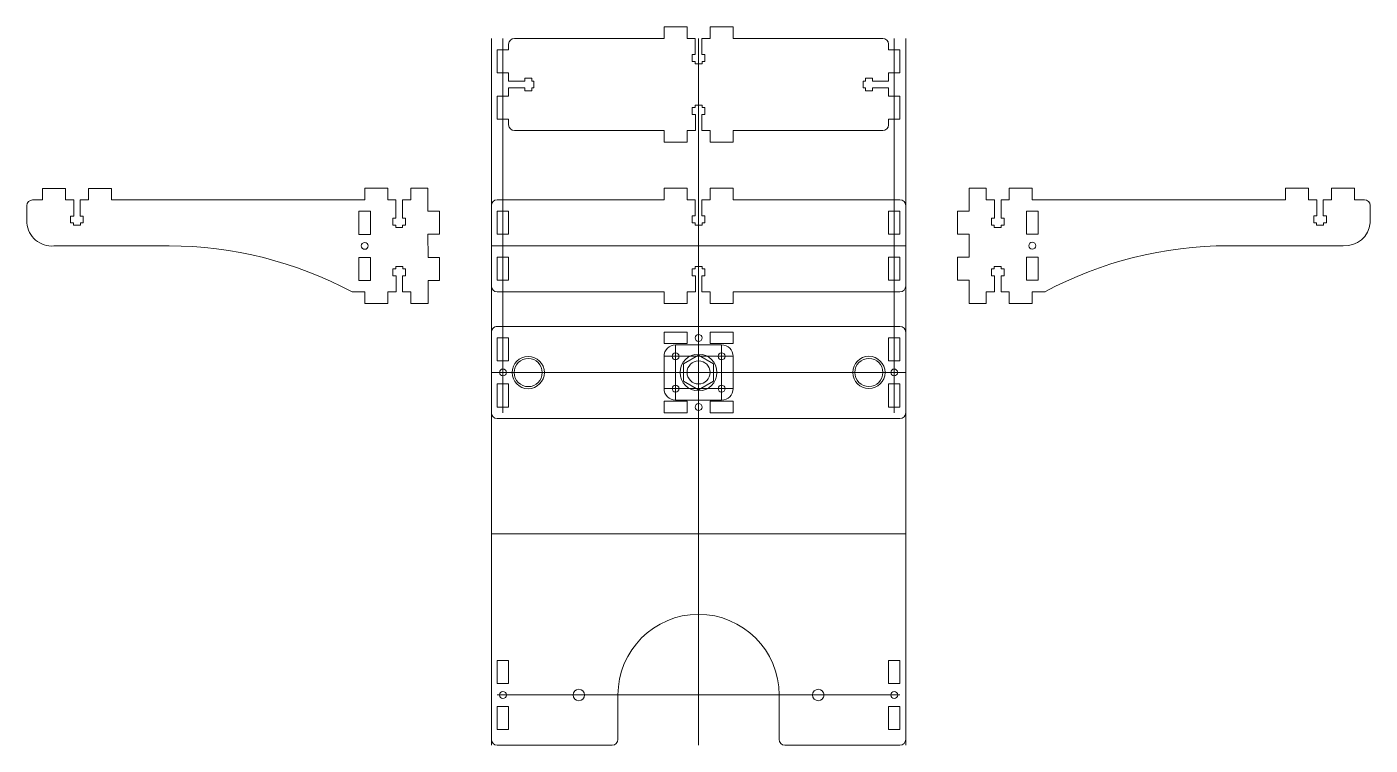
# Model space of a CAD drawing. Header units: millimetres. Extents: x -292 to 292, y -77 to 235.
import ezdxf

# ---------------------------------------------------------------- set-up
doc = ezdxf.new("R2010")
doc.units = ezdxf.units.MM
doc.layers.get('0').update_dxf_attribs({"linetype": 'CONTINUOUS', "lineweight": 0, "true_color": 0x000000})
for name, color, linetype, lineweight, true_color in [('Back', 7, 'CONTINUOUS', 0, 0x000000), ('Bottom', 7, 'CONTINUOUS', 0, 0x000000), ('Drawings', 1, 'CONTINUOUS', 0, 0xff0000), ('Front', 7, 'CONTINUOUS', 0, 0x000000), ('Left', 7, 'CONTINUOUS', 0, 0x000000), ('Top', 7, 'CONTINUOUS', 0, 0x000000), ('Z Stage', 7, 'CONTINUOUS', 0, 0x000000)]:
    doc.layers.add(name, color=color, linetype=linetype, lineweight=lineweight, true_color=true_color)

# ---------------------------------------------------------------- blocks, each defined once
blk = doc.blocks.new('tcutout')
for p, q in [((-15, 2.5), (-5, 2.5)), ((-15, -2.5), (-15, 2.5)), ((-5, 2.5), (-5, -2.5)), ((5, 2.5), (15, 2.5)), ((5, -2.5), (5, 2.5)), ((15, 2.5), (15, -2.5)), ((-15, -2.5), (-5, -2.5)), ((5, -2.5), (15, -2.5))]:
    blk.add_line(p, q)
blk.add_circle((0, 0), 1.5)
blk = doc.blocks.new('tgrips')
for p, q in [((-15, 5), (-5, 5)), ((-15, 0), (-15, 5)), ((-5, 5), (-5, 0)), ((-5, 0), (-1.42, 0)), ((-1.42, 0), (-1.42, -7)), ((1.4, -7), (1.4, 0)), ((1.4, 0), (5, 0)), ((5, 5), (15, 5)), ((5, 0), (5, 5)), ((15, 5), (15, 0)), ((-2.75, -7), (-2.75, -10)), ((-1.42, -7), (-2.75, -7)), ((-2.75, -10), (-1.5, -10)), ((-1.5, -10), (-1.5, -11)), ((-1.5, -11), (1.5, -11)), ((2.75, -7), (1.4, -7)), ((1.5, -10), (2.75, -10)), ((1.5, -11), (1.5, -10)), ((2.75, -7), (2.75, -10))]:
    blk.add_line(p, q)
blk = doc.blocks.new('nut cut outs')
for p, q in [((0, 7.48), (-6.48, 3.74)), ((6.47, 3.74), (0, 7.48)), ((-6.48, 3.74), (-6.48, -3.74)), ((6.47, -3.74), (6.47, 3.74)), ((-6.48, -3.74), (0, -7.48)), ((0, -7.48), (6.47, -3.74))]:
    blk.add_line(p, q)

msp = doc.modelspace()

# ---------------------------------------------------------------- linework, layer by layer
for p, q in [((-145.05, 164.95), (-135.05, 164.95)), ((-145.05, 159.95), (-145.05, 164.95)), ((-135.05, 164.95), (-135.05, 159.95)), ((-125.05, 159.96), (-125.05, 164.96)), ((-125.05, 164.96), (-117.55, 164.96)), ((124.99, 165), (117.49, 165)), ((124.99, 160), (124.99, 165)), ((134.99, 165), (134.99, 160)), ((144.99, 165), (134.99, 165)), ((144.99, 160), (144.99, 165)), ((-135.05, 159.95), (-131.47, 159.95)), ((-131.47, 159.95), (-131.46, 151.96)), ((-128.65, 159.96), (-125.05, 159.96)), ((-128.65, 151.96), (-128.65, 159.96)), ((128.59, 160), (124.99, 160)), ((128.59, 152), (128.59, 160)), ((134.99, 160), (131.41, 160)), ((131.41, 160), (131.41, 152)), ((-131.46, 151.96), (-132.8, 151.95)), ((-132.8, 151.95), (-132.8, 148.95)), ((-127.3, 151.96), (-128.65, 151.96)), ((-127.3, 151.96), (-127.3, 148.96)), ((-117.55, 154.96), (-112.55, 154.96)), ((-112.55, 154.96), (-112.55, 144.96)), ((-87.5, 145), (-87.5, 155)), ((-87.5, 155), (-82.5, 155)), ((-82.5, 145), (-82.5, 155)), ((82.5, 145), (82.5, 155)), ((82.5, 155), (87.5, 155)), ((87.5, 145), (87.5, 155)), ((112.49, 155), (112.49, 145)), ((117.49, 155), (112.49, 155)), ((127.24, 152), (127.25, 149)), ((127.24, 152), (128.59, 152)), ((131.41, 152), (132.74, 152)), ((132.74, 152), (132.75, 149)), ((-132.8, 148.95), (-131.55, 148.95)), ((-131.55, 148.95), (-131.55, 147.85)), ((-131.55, 147.85), (-128.55, 147.85)), ((-128.55, 148.95), (-127.3, 148.96)), ((-128.55, 147.85), (-128.55, 148.95)), ((128.49, 149), (127.25, 149)), ((128.49, 147.9), (128.49, 149)), ((131.49, 147.9), (128.49, 147.9)), ((132.75, 149), (131.49, 149)), ((131.49, 149), (131.49, 147.9)), ((-112.55, 144.96), (-117.55, 144.96)), ((-82.5, 145), (-87.5, 145)), ((87.5, 145), (82.5, 145)), ((112.49, 145), (117.49, 145)), ((-117.54, 134.96), (-112.54, 134.96)), ((-112.54, 134.96), (-112.54, 124.96)), ((-87.5, 135), (-82.5, 135)), ((-87.5, 125), (-87.5, 135)), ((-82.5, 125), (-82.5, 135)), ((82.5, 135), (87.5, 135)), ((82.5, 125), (82.5, 135)), ((87.5, 125), (87.5, 135)), ((112.49, 135), (112.49, 125)), ((117.49, 135), (112.49, 135)), ((-112.54, 124.96), (-117.54, 124.96)), ((-82.5, 125), (-87.5, 125)), ((87.5, 125), (82.5, 125)), ((112.49, 125), (117.49, 125))]:
    msp.add_line(p, q)
at = {"layer": 'Back'}
for p, q in [((-87.5, 160), (-15, 160)), ((15, 160), (87.5, 160)), ((-90, 157.5), (-90, 122.5)), ((90, 157.5), (90, 122.5)), ((-87.5, 120), (-15, 120)), ((15, 120), (87.5, 120))]:
    msp.add_line(p, q, dxfattribs=at)
for centre, start, end in [((-87.5, 157.5), 90, 180), ((87.5, 157.5), 0, 90), ((-87.5, 122.5), 180, 270), ((87.5, 122.5), 270, 0)]:
    msp.add_arc(centre, 2.5, start, end, dxfattribs=at)
at = {"layer": 'Bottom'}
for p, q in [((-90, 102.5), (-90, 67.5)), ((-87.5, 105), (87.5, 105)), ((90, 102.5), (90, 67.5)), ((-87.5, 65), (87.5, 65))]:
    msp.add_line(p, q, dxfattribs=at)
for centre, radius in [((-74, 84.94), 6.1), ((0, 85), 8), ((74, 85), 6.1)]:
    msp.add_circle(centre, radius, dxfattribs=at)
for centre, start, end in [((-87.5, 102.5), 90, 180), ((87.5, 102.5), 0, 90), ((-87.5, 67.5), 180, 270), ((87.5, 67.5), 270, 0)]:
    msp.add_arc(centre, 2.5, start, end, dxfattribs=at)
at = {"layer": 'Drawings'}
for p, q in [((-90, 230), (-90, -76.76)), ((-85, 230), (-85, 67.5)), ((0, 230), (0, -76.76)), ((85, 230), (85, 67.5)), ((90, 230), (90, -76.76)), ((-90, 140), (90, 140)), ((-10, 73), (-10, 97)), ((10, 97), (10, 73)), ((-15, 92), (15, 92)), ((-90, 85), (90, 85)), ((15, 78), (-15, 78)), ((-90, 15), (90, 15)), ((-87.5, -55), (87.5, -55))]:
    msp.add_line(p, q, dxfattribs=at)
for centre in [(-74, 84.94), (74, 85)]:
    msp.add_circle(centre, 7, dxfattribs=at)
at = {"layer": 'Front'}
for p, q in [((-80, 230), (-15, 230)), ((15, 230), (80, 230)), ((-82.5, 225), (-82.5, 227.5)), ((82.5, 225), (82.5, 227.5)), ((-82.5, 195), (-82.5, 192.5)), ((82.5, 195), (82.5, 192.5)), ((-80, 190), (-15, 190)), ((15, 190), (80, 190))]:
    msp.add_line(p, q, dxfattribs=at)
for centre, start, end in [((-80, 227.5), 90, 180), ((80, 227.5), 0, 90), ((-80, 192.5), 180, 270), ((80, 192.5), 270, 0)]:
    msp.add_arc(centre, 2.5, start, end, dxfattribs=at)
at = {"layer": 'Left'}
for p, q in [((-117.55, 164.96), (-117.55, 154.96)), ((117.49, 165), (117.49, 155)), ((-285.05, 159.9), (-289.31, 159.9)), ((-145.05, 159.95), (-255.05, 159.91)), ((144.99, 160), (254.99, 160)), ((284.99, 160), (289.25, 160)), ((-291.81, 157.4), (-291.8, 149.9)), ((291.75, 157.5), (291.75, 150)), ((-117.55, 144.96), (-117.54, 134.96)), ((117.49, 145), (117.49, 135)), ((-230.04, 139.92), (-280.04, 139.9)), ((229.99, 140), (279.99, 140)), ((-132.79, 126.95), (-132.79, 129.95)), ((-131.54, 129.95), (-132.79, 129.95)), ((-128.54, 130.95), (-131.54, 130.95)), ((-131.54, 130.95), (-131.54, 129.95)), ((-128.54, 129.95), (-128.54, 130.95)), ((-127.29, 129.96), (-128.54, 129.95)), ((-127.29, 126.96), (-127.29, 129.96)), ((127.24, 127), (127.24, 130)), ((127.24, 130), (128.49, 130)), ((128.49, 131), (131.49, 131)), ((128.49, 130), (128.49, 131)), ((131.49, 131), (131.49, 130)), ((131.49, 130), (132.74, 130)), ((132.74, 127), (132.74, 130)), ((-132.79, 126.95), (-131.44, 126.95)), ((-131.44, 126.95), (-131.44, 119.95)), ((-128.62, 126.95), (-127.29, 126.96)), ((-128.62, 119.95), (-128.62, 126.95)), ((-117.54, 124.96), (-117.54, 114.96)), ((117.49, 125), (117.49, 115)), ((128.58, 127), (127.24, 127)), ((128.58, 120), (128.58, 127)), ((131.4, 127), (131.4, 120)), ((132.74, 127), (131.4, 127)), ((-145.04, 119.95), (-150.55, 119.95)), ((-145.04, 114.95), (-145.04, 119.95)), ((-131.44, 119.95), (-135.04, 119.95)), ((-135.04, 119.95), (-135.04, 114.95)), ((-125.04, 119.96), (-128.62, 119.95)), ((-125.04, 114.96), (-125.04, 119.96)), ((124.99, 120), (128.58, 120)), ((124.99, 115), (124.99, 120)), ((131.4, 120), (134.99, 120)), ((134.99, 120), (134.99, 115)), ((144.99, 115), (144.99, 120)), ((144.99, 120), (150.51, 120)), ((-135.04, 114.95), (-145.04, 114.95)), ((-117.54, 114.96), (-125.04, 114.96)), ((117.49, 115), (124.99, 115)), ((134.99, 115), (144.99, 115))]:
    msp.add_line(p, q, dxfattribs=at)
for centre, radius, start, end in [((-289.31, 157.4), 2.5, 90.02015, 180.02015), ((289.25, 157.5), 2.5, 360, 90), ((-280.93, 150.78), 10.91, 184.6366, 274.6366), ((280.87, 150.88), 10.91, 265.38354, 355.38354), ((-229.98, -28.04), 167.96, 61.77426, 90.02015), ((229.99, -27.96), 167.96, 90, 118.24589)]:
    msp.add_arc(centre, radius, start, end, dxfattribs=at)
at = {"layer": 'Top'}
for p, q in [((-10, 97), (10, 97)), ((-15, 78), (-15, 92)), ((15, 92), (15, 78)), ((10, 73), (-10, 73))]:
    msp.add_line(p, q, dxfattribs=at)
for centre, radius in [((-10, 92), 1.5), ((10, 92), 1.5), ((0, 85), 5), ((-10, 78), 1.5), ((10, 78), 1.5)]:
    msp.add_circle(centre, radius, dxfattribs=at)
for centre, start, end in [((-10, 92), 90, 180), ((10, 92), 0, 90), ((-10, 78), 180, 270), ((10, 78), 270, 0)]:
    msp.add_arc(centre, 5, start, end, dxfattribs=at)
at = {"layer": 'Z Stage'}
for p, q in [((-90, 102.5), (-90, -74.26)), ((-87.5, 105), (87.5, 105)), ((90, -74.26), (90, 102.5)), ((-35, -55), (-35, -74.26)), ((35, -55), (35, -55)), ((35, -55), (35, -74.26)), ((-87.5, -76.76), (-37.5, -76.76)), ((37.5, -76.76), (87.5, -76.76))]:
    msp.add_line(p, q, dxfattribs=at)
for centre, radius in [((-10, 92), 1.5), ((10, 92), 1.5), ((-74, 84.94), 6.1), ((74, 85), 6.1), ((-10, 78), 1.5), ((10, 78), 1.5), ((-52, -55), 2.5), ((52, -55), 2.5)]:
    msp.add_circle(centre, radius, dxfattribs=at)
for centre, radius, start, end in [((-87.5, 102.5), 2.5, 90, 180.00025), ((87.5, 102.5), 2.5, 360, 90), ((0, -55), 35, 0, 180), ((-87.5, -74.26), 2.5, 180.00025, 270), ((-37.5, -74.26), 2.5, 270, 0), ((37.5, -74.26), 2.5, 180, 270), ((87.5, -74.26), 2.5, 270, 0)]:
    msp.add_arc(centre, radius, start, end, dxfattribs=at)

# ---------------------------------------------------------------- block references
at = {"layer": 'Back', "rotation": 180}
msp.add_blockref('tgrips', (0, 120), dxfattribs=at)
at = {"layer": 'Bottom', "rotation": 270}
for p in [(-85, 85), (85, 85)]:
    msp.add_blockref('tcutout', p, dxfattribs=at)
at = {"layer": 'Bottom'}
for p in [(0, 100), (0, 70)]:
    msp.add_blockref('tcutout', p, dxfattribs=at)
at = {"layer": 'Front'}
for p, rotation in [((-82.5, 210), 90), ((82.5, 210), -90), ((0, 190), 180)]:
    msp.add_blockref('tgrips', p, dxfattribs=dict(at, rotation=rotation))
at = {"layer": 'Left'}
for name, p, rotation in [('tgrips', (-270.05, 159.91), 0.0201461944275637), ('tcutout', (-145.04, 139.95), 90.02014619442248)]:
    msp.add_blockref(name, p, dxfattribs=dict(at, rotation=rotation))
at = {"layer": 'Left', "yscale": -1}
for name, p, rotation in [('tgrips', (269.99, 160), 180), ('tcutout', (144.99, 140), 89.99999999999999)]:
    msp.add_blockref(name, p, dxfattribs=dict(at, rotation=rotation))
at = {"layer": 'Top'}
for p in [(0, 230), (0, 160)]:
    msp.add_blockref('tgrips', p, dxfattribs=at)
at = {"layer": 'Z Stage', "rotation": 90}
for p in [(-85, 85), (85, 85), (-85, -55), (85, -55)]:
    msp.add_blockref('tcutout', p, dxfattribs=at)
at = {"layer": 'Z Stage'}
for name, p in [('tcutout', (0, 100)), ('nut cut outs', (0, 85)), ('tcutout', (0, 70))]:
    msp.add_blockref(name, p, dxfattribs=at)

doc.saveas('drawing.dxf')
